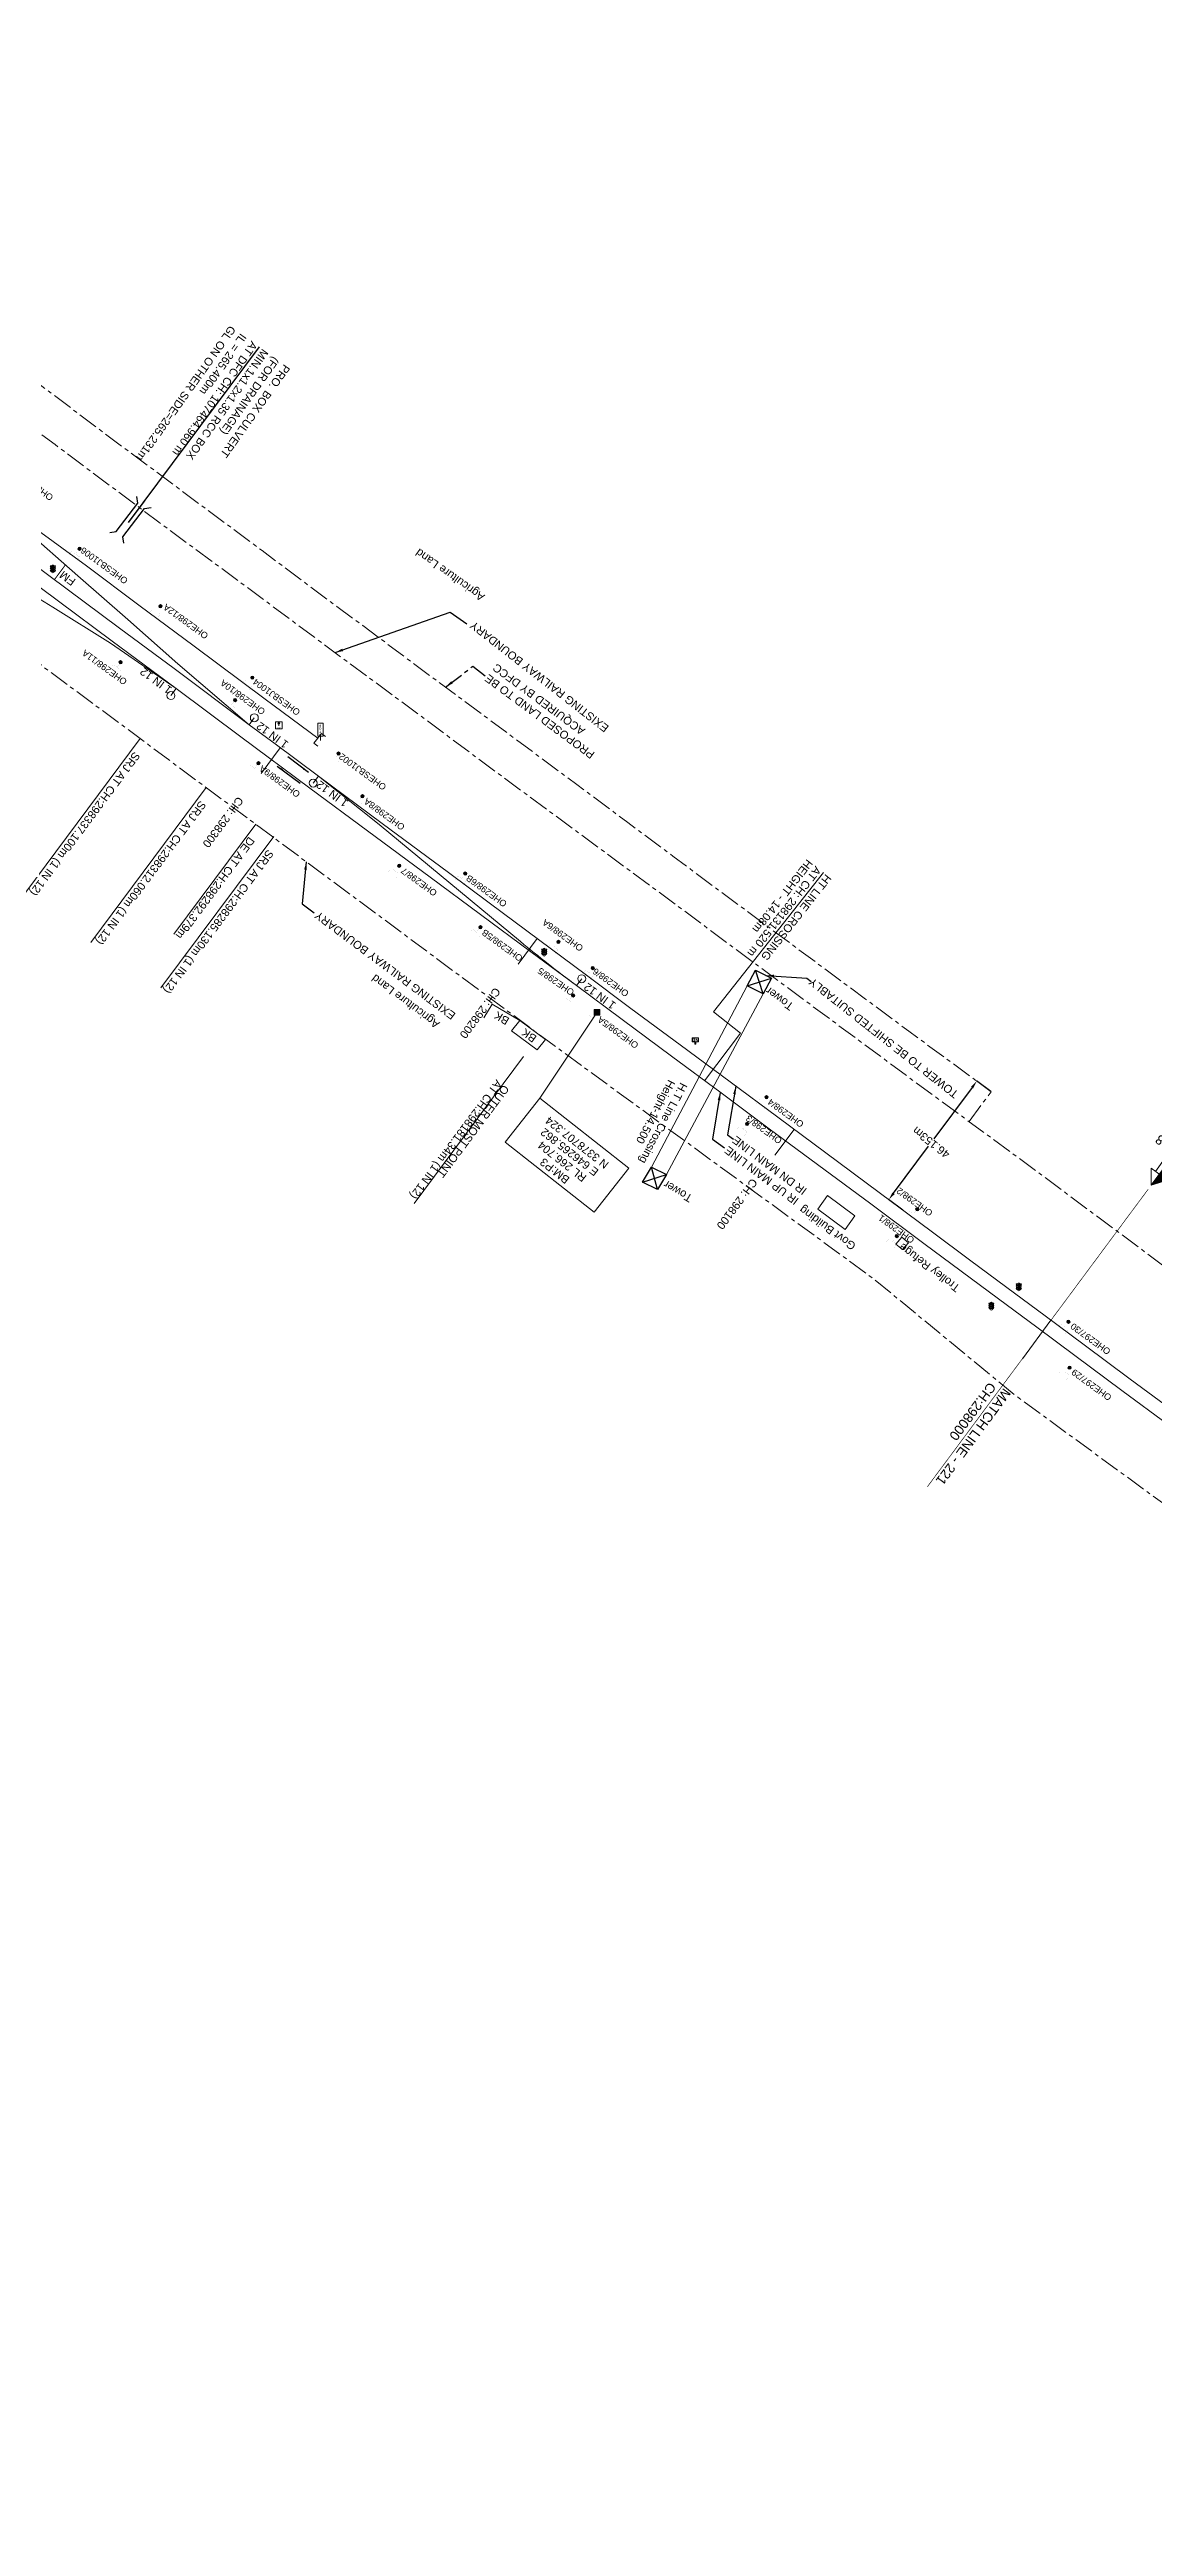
# Model space of a CAD drawing. Header units: metres. Extents: x 628572 to 650094, y 3375792 to 3391117.
# Drawn here: x 646095 to 646440, y 3378241 to 3379008 of the extents above; entities that cross this region are included whole.
import ezdxf
from ezdxf.enums import TextEntityAlignment as Align

# ---------------------------------------------------------------- set-up
doc = ezdxf.new("R2010")
doc.units = ezdxf.units.M
doc.header["$MEASUREMENT"] = 0
doc.linetypes.add('CENTER', pattern=[2, 1.25, -0.25, 0.25, -0.25])
doc.linetypes.add('PHANTOM2', pattern=[1.25, 0.625, -0.125, 0.125, -0.125, 0.125, -0.125])
doc.layers.get('Defpoints').update_dxf_attribs({"lineweight": 0})
for name, color, linetype, lineweight in [('Advertisement Board', 251, 'Continuous', 0), ('Bench_Mark', 7, 'Continuous', 0), ('Exg track', 7, 'Continuous', 0), ('Existing Chainage', 7, 'Continuous', 0), ('Existing IR Track', 143, 'Continuous', 0), ('Existing Railway Boundary', 7, 'CENTER', 0), ('flow direction', 7, 'Continuous', 0), ('Govt buliding', 251, 'Continuous', 0), ('Grade Indicator', 8, 'Continuous', 0), ('HT_PWR_LINE', 134, 'POWER', 0), ('KM STONE', 7, 'Continuous', 0), ('MATCH LINE', 7, 'Continuous', 0), ('Name Board', 251, 'Continuous', 0), ('NEW PRO. BOX', 1, 'Continuous', 30), ('OHE MAST', 8, 'Continuous', 0), ('Residential Building Pucca', 251, 'Continuous', 0), ("SARAI BANJARA STN SRJ's", 251, 'Continuous', 0), ('Side Details', 251, 'Continuous', 0), ('Sign Board', 251, 'Continuous', 0), ('SRJ13A', 8, 'Continuous', 0), ('STOP', 8, 'Continuous', 0), ('Text', 251, 'Continuous', 0), ('TEXT MAIN LINE', 6, 'Continuous', 0), ('TOPOSTYLEREMARK', 251, 'Continuous', 0), ('Trolley Stand', 251, 'Continuous', 0)]:
    doc.layers.add(name, color=color, linetype=linetype, lineweight=lineweight)
for name, color, linetype in [('Dimension', 10, 'Continuous'), ('DRAIN CULVERT', 1, 'Continuous'), ('HT_TEXT', 7, 'Continuous'), ('HT_TOWER', 7, 'Continuous')]:
    doc.layers.add(name, color=color, linetype=linetype)
doc.styles.add('CUT-FILL', font='cut-fill.shx', dxfattribs={"height": 2})
doc.styles.add('NB', font='swissbo.ttf', dxfattribs={"height": 1.5})
doc.styles.get("Standard").update_dxf_attribs({"font": 'arial.ttf'})
doc.styles.add('Style-Arial', font='arial.ttf')
doc.styles.add('Text', font='arial.ttf', dxfattribs={"height": 2})
doc.linetypes.add('POWER', pattern='A,10,-0.2,[131,ltypeshp.shx,S=0.4,R=0,X=-0.2,Y=0],-0.2,[131,ltypeshp.shx,S=0.4,R=180,X=1.2,Y=0],-1.2,-0.2,[131,ltypeshp.shx,S=0.4,R=0,X=-0.2,Y=0],-0.2,[131,ltypeshp.shx,S=0.4,R=180,X=1.2,Y=0],-1.2,-0.2,[131,ltypeshp.shx,S=0.4,R=0,X=-0.2,Y=0],-0.2,[131,ltypeshp.shx,S=0.4,R=180,X=1.2,Y=0],-1.2', length=14.8)
doc.dimstyles.new('ISO-25', dxfattribs={"dimtxt": 2.5, "dimasz": 2.5, "dimexe": 1.25, "dimexo": 0.625, "dimtad": 1, "dimtxsty": 'Standard', "dimcen": 2.5, "dimadec": 0, "dimazin": 0, "dimtfac": 1, "dimtmove": 0, "dimatfit": 3, "dimfxl": 1, "dimarcsym": 0})
doc.dimstyles.get("Standard").update_dxf_attribs({"dimtxt": 2.5, "dimasz": 2.5, "dimexe": 0.18, "dimexo": 0.0625, "dimgap": 0.09, "dimtad": 0, "dimtih": 1, "dimtoh": 1, "dimdec": 3, "dimzin": 0, "dimdsep": 46, "dimtxsty": 'Standard', "dimcen": 0.09, "dimadec": 0, "dimazin": 0, "dimtfac": 1, "dimtdec": 3, "dimtofl": 0, "dimtmove": 0, "dimatfit": 3, "dimfxl": 1, "dimtolj": 1, "dimtzin": 0, "dimarcsym": 0})

# ---------------------------------------------------------------- blocks, each defined once
blk = doc.blocks.new('GI1900')
at = {"layer": 'Advertisement Board'}
blk.add_hatch(color=256, dxfattribs=at).paths.add_polyline_path([(-0.14, -0.01), (-0.14, 0.62), (-0.28, 0.62), (0.01, 1.14), (0.32, 0.62), (0.17, 0.62), (0.17, -0.01)])
at = {"layer": 'Advertisement Board', "elevation": 165.72, "flags": 128}
for points in [[(0.32, 0.62), (0.01, 1.14), (-0.28, 0.62)], [(-0.14, 0.62), (-0.28, 0.62)]]:
    blk.add_lwpolyline(points, dxfattribs=at)
at = {"layer": 'Sign Board'}
for p, q in [((1.06, 1.22, 165.72), (-1.06, 1.22, 165.72)), ((-1.06, 1.22, 165.72), (-1.06, -0.91, 165.72)), ((1.06, -0.91, 165.72), (1.06, 1.22, 165.72)), ((-1.06, -0.91, 165.72), (1.06, -0.91, 165.72))]:
    blk.add_line(p, q, dxfattribs=at)
at = {"layer": 'Sign Board', "insert": (-0.88, -0.99, 165.72), "char_height": 0.5, "attachment_point": 7, "line_spacing_factor": 0.6, "style": 'CUT-FILL'}
blk.add_mtext('1900', dxfattribs=at)
blk = doc.blocks.new('NB')
for p, q in [((-0.98, 0.82), (-0.98, 1.98)), ((-0.98, 1.98), (0.98, 1.98)), ((-0.98, 0.82), (0.98, 0.82)), ((-0.13, 0.82), (-0.13, 0)), ((-0.13, 0), (0.13, 0)), ((0.13, 0.82), (0.13, 0)), ((0.98, 1.98), (0.98, 0.82))]:
    blk.add_line(p, q)
at = {"style": 'NB', "width": 1.025371}
blk.add_text('NB', height=0.988, rotation=180, dxfattribs=at).set_placement((-0.02, 1.38), align=Align.MIDDLE_CENTER)
blk = doc.blocks.new('SIG')
for color, points in [(1, [(-0.22, 0.42, 0.180295), (-0.01, 0.33, -0.00255), (0.01, 0.33, -0.00255), (0.02, 0.33, 0.180295), (0.23, 0.42, -0.002654), (0.25, 0.44, 0.184495), (0.33, 0.65, 1.000001), (-0.32, 0.65, 0.184495), (-0.24, 0.44, -0.002654)]), (2, [(0.23, -0.23, -0.002654), (0.25, -0.21, 0.184495), (0.33, 0.01, 1.000001), (-0.32, 0.01, 0.184495), (-0.24, -0.21, -0.002654), (-0.22, -0.23, 0.180295), (-0.01, -0.32, -0.00255), (0.01, -0.32, -0.00255), (0.02, -0.32, 0.180295)]), (3, [(0.23, -0.88, -0.002654), (0.25, -0.86, 0.184495), (0.33, -0.64, 1.000001), (-0.32, -0.64, 0.184495), (-0.24, -0.86, -0.002654), (-0.22, -0.88, 0.395599)])]:
    blk.add_hatch(color=color).paths.add_polyline_path(points)
for p, q in [((-0.31, 0.98), (-0.32, -0.9)), ((0.33, -0.9), (0.32, 0.98))]:
    blk.add_line(p, q)
at = {"flags": 128}
for points in [[(-0.31, 0.98), (-0.81, 0.98, 0.198758), (-0.42, 0.41, 0.003814), (-0.31, 0.39)], [(-0.31, 0.33), (-0.81, 0.33, 0.198758), (-0.42, -0.23, 0.003727), (-0.32, -0.26)], [(0.32, 0.98), (0.82, 0.98, -0.198758), (0.44, 0.41, -0.003814), (0.32, 0.39)], [(0.32, 0.33), (0.82, 0.33, -0.198758), (0.44, -0.23, -0.003727), (0.33, -0.26)], [(-0.32, -0.32), (-0.81, -0.32, 0.198758), (-0.42, -0.88, 0.003639), (-0.32, -0.9)], [(0.33, -0.32), (0.82, -0.32, -0.198758), (0.44, -0.88, -0.003639), (0.33, -0.9)]]:
    blk.add_lwpolyline(points, format="xyb", dxfattribs=at)
for centre, radius, start, end in [((0.01, 0.91), 0.324, 12.40488, 167.59512), ((0.01, 0.81), 0.357, 27.75781, 152.24219), ((0.01, -0.9), 0.324, 181.45715, 358.54285)]:
    blk.add_arc(centre, radius, start, end)
blk = doc.blocks.new('STOP')
at = {"layer": 'SRJ13A', "flags": 128}
blk.add_lwpolyline([(0.84, 5.38), (-0.84, 5.38), (-0.84, 1.32), (0.84, 1.32), (0.84, 5.38)], close=True, dxfattribs=at)
blk.add_lwpolyline([(0, 1.32), (0, 0)], dxfattribs=at)
at = {"layer": 'SRJ13A', "char_height": 0.739, "attachment_point": 7, "rotation": 180, "line_spacing_factor": 0.6, "style": 'CUT-FILL'}
for s, insert in [('O', (0.3, 4.07)), ('S', (0.3, 2.02)), ('P', (0.3, 5.05)), ('T', (0.3, 3.07))]:
    blk.add_mtext(s, dxfattribs=dict(at, insert=insert))
blk = doc.blocks.new('BM')
blk.add_hatch(color=256).paths.add_polyline_path([(-0.88, -0.88), (-0.88, 0.88), (0.88, 0.88), (0.88, -0.88)])
for p, q in [((0.88, 0.88), (-0.88, 0.88)), ((-0.88, 0.88), (-0.88, -0.88)), ((0.88, -0.88), (0.88, 0.88)), ((-0.88, -0.88), (0.88, -0.88))]:
    blk.add_line(p, q)
blk = doc.blocks.new('OHE MAST')
h = blk.add_hatch(color=256)
edge = h.paths.add_edge_path()
edge.add_arc((0, 0), 0.514, 0, 360)
at = {"const_width": 0.01, "flags": 128}
for points in [[(1.5, 3.5), (1.5, 2), (-1.5, 2), (-1.5, 3.5)], [(0, 2), (0, 0)]]:
    blk.add_lwpolyline(points, dxfattribs=at)
blk.add_circle((0, 0), 0.514)
blk = doc.blocks.new('KM POST PLAN')
h = blk.add_hatch(color=256)
h.paths.add_polyline_path([(-6.3, -8.5), (0, 0), (0, -8.5), (-3, -8.5)], flags=16)
h.paths.add_polyline_path([(-3, -20), (-3, -8.5), (0, -8.5), (0, -20)], flags=16)
at = {"flags": 128}
for points in [[(0, 0), (-6.3, -8.5), (6.3, -8.5)], [(0, 0), (0, -20)], [(0, 0), (6.3, -8.5)], [(3, -8.5), (3, -20), (-3, -20), (-3, -8.5)]]:
    blk.add_lwpolyline(points, dxfattribs=at)
blk = doc.blocks.new('*D123')
at = {"layer": 'Defpoints', "color": 0, "transparency": 16777216}
for p in [(646388.97, 3378682.5), (646357, 3378648.76), (646361.46, 3378645.45)]:
    blk.add_point(p, dxfattribs=at)
at = {"layer": 'Dimension', "color": 0, "lineweight": -2, "transparency": 16777216}
for p, q in [((646383.02, 3378683.81), (646371.1, 3378667.75)), ((646388.87, 3378682.58), (646384.41, 3378685.89)), ((646358.49, 3378650.77), (646369.43, 3378665.5)), ((646361.36, 3378645.52), (646356.9, 3378648.83))]:
    blk.add_line(p, q, dxfattribs=at)
at = {"layer": 'Dimension', "color": 0, "transparency": 16777216}
for points in [[(646382.69, 3378684.06), (646383.36, 3378683.56), (646384.51, 3378685.82)], [(646358.15, 3378651.01), (646358.82, 3378650.52), (646357, 3378648.76)]]:
    blk.add_solid(points, dxfattribs=at)
at = {"layer": 'Dimension', "color": 0, "lineweight": 0, "transparency": 16777216, "insert": (646370.26, 3378666.63), "char_height": 2.5, "attachment_point": 5, "rotation": 142, "style": 'Style-Arial'}
blk.add_mtext('\\A1;46.153m', dxfattribs=at)
blk = doc.blocks.new('TerminatorOpen_0.5')
at = {"color": 0, "linetype": 'ByBlock', "lineweight": -2}
for q in [(-1, 0.25), (-1, 0), (-1, -0.25)]:
    blk.add_line((0, 0), q, dxfattribs=at)

msp = doc.modelspace()

# ---------------------------------------------------------------- linework, layer by layer
at = {"layer": 'DRAIN CULVERT'}
msp.add_lwpolyline([(646119.4597, 3378860.3208), (646160.3412, 3378915.2425)], dxfattribs=at)
at = {"layer": 'Exg track', "const_width": 0.3, "flags": 128}
msp.add_lwpolyline([(646099.7519, 3378847.1304), (646096.3069, 3378842.5066)], dxfattribs=at)
at = {"layer": 'Existing Chainage', "color": 7, "linetype": 'Continuous', "lineweight": 13, "flags": 128}
for points in [[(646160.8601, 3378781.9587), (646166.8311, 3378789.9804)], [(646241.1551, 3378722.3402), (646247.1194, 3378730.3668)], [(646321.4351, 3378662.7051), (646327.3945, 3378670.7354)], [(646398.7322, 3378599.0631), (646407.6724, 3378611.1078)]]:
    msp.add_lwpolyline(points, dxfattribs=at)
at = {"layer": 'Existing IR Track', "flags": 128}
for points in [[(646054.2849, 3378885.4333), (646070.3437, 3378872.7182), (646087.0276, 3378858.2458), (646103.6552, 3378843.7206), (646119.259, 3378830.0107), (646134.8568, 3378816.2347), (646157.1362, 3378797.1576)], [(646178.5485, 3378792.918), (646162.13, 3378805.193), (646139.9955, 3378821.6608), (646122.7009, 3378834.5405), (646106.2804, 3378846.7563), (646088.2268, 3378860.0753)], [(646444.5153, 3378578.3373), (646429.8526, 3378589.2076), (646415.1728, 3378600.0905), (646403.2581, 3378608.9093), (646391.2505, 3378617.7969), (646379.6132, 3378626.4385), (646367.923, 3378635.1194), (646351.3417, 3378647.4269), (646334.7572, 3378659.7368), (646319.6567, 3378670.9323), (646304.5754, 3378682.1134), (646289.1327, 3378693.587), (646273.7316, 3378705.0296), (646259.4277, 3378715.642), (646245.168, 3378726.2216), (646229.3966, 3378737.8955), (646213.659, 3378749.5443), (646194.1182, 3378764.0088), (646176.1112, 3378777.3836), (646154.5868, 3378793.3891), (646134.3174, 3378808.4335), (646114.3287, 3378823.2801), (646097.5792, 3378835.7356), (646079.4971, 3378849.1892)], [(646446.9708, 3378581.9298), (646432.4539, 3378592.7094), (646418.0021, 3378603.4406), (646405.8789, 3378612.439), (646393.8348, 3378621.3787), (646382.2545, 3378629.9918), (646370.6541, 3378638.6198), (646353.9904, 3378650.9922), (646337.318, 3378663.3711), (646322.3119, 3378674.5072), (646307.4043, 3378685.5702), (646291.7812, 3378697.1511), (646276.4035, 3378708.5502), (646262.085, 3378719.2183), (646247.9679, 3378729.7363), (646232.0964, 3378741.5298), (646219.42, 3378750.9491), (646198.6833, 3378766.3031), (646178.7628, 3378781.0989), (646165.2306, 3378791.1717), (646157.1362, 3378797.1576), (646133.6639, 3378814.6895), (646116.6331, 3378827.3603), (646100.2684, 3378839.5591), (646082.2843, 3378852.9397)], [(646134.3174, 3378808.4335), (646113.7818, 3378822.6507), (646095.8408, 3378833.8797), (646076.7052, 3378845.5263)], [(646180.9481, 3378793.5193), (646179.6972, 3378794.4545), (646177.3999, 3378791.3816), (646178.6507, 3378790.4464)], [(646180.9481, 3378793.5193), (646179.6972, 3378794.4545), (646177.3999, 3378791.3816), (646178.6507, 3378790.4464)]]:
    msp.add_lwpolyline(points, dxfattribs=at)
msp.add_lwpolyline([(646178.7628, 3378781.0989), (646197.7234, 3378765.992), (646241.8926, 3378729.4268, 0.01263636), (646259.4281, 3378715.6417)], format="xyb", dxfattribs=at)
at = {"layer": 'Existing Railway Boundary', "color": 10, "ltscale": 5, "flags": 128}
msp.add_lwpolyline([(646382.0964, 3378673.152), (646388.9705, 3378682.5044), (646363.2714, 3378701.3938), (646349.725, 3378711.4467), (646334.8174, 3378722.5097), (646319.1741, 3378734.1055), (646303.8417, 3378745.471), (646289.5682, 3378756.1056), (646275.4273, 3378766.6413), (646259.5321, 3378778.4524), (646246.8244, 3378787.8951), (646226.0838, 3378803.2519), (646206.2101, 3378818.0129), (646192.6395, 3378828.1143), (646184.5756, 3378834.0777), (646161.1565, 3378851.5698), (646144.091, 3378864.2664), (646127.7606, 3378876.4397), (646109.8615, 3378889.7571), (646093.3095, 3378902.2382), (646076.755, 3378914.8401), (646063.9377, 3378924.8039), (646043.3351, 3378941.0957), (646022.5406, 3378957.5395), (646006.6961, 3378970.1254), (645990.3051, 3378983.1455), (645970.7144, 3378998.323), (645957.9187, 3379008.2358), (645955.0842, 3379004.5061)], dxfattribs=at)
at = {"layer": 'Existing Railway Boundary', "ltscale": 5, "flags": 128}
for points in [[(647976.543, 3377412.416), (647794.937, 3377549.687), (647666.769, 3377648.092), (647606.644, 3377691.844), (647437.901, 3377816.941), (647378.814, 3377859.734), (647377.707, 3377860.589), (647327.453, 3377897.612), (647322.757, 3377901.879), (647286.816, 3377929.324), (647278.805, 3377934.138), (647203.302, 3377988.485), (647172.63, 3378010.839), (647116.071, 3378054.446), (647061.492, 3378093.308), (647042.48, 3378108.182), (647008.322, 3378137.109), (646952.965, 3378175.311), (646838.51, 3378262.658), (646783.715, 3378301.571), (646669.109, 3378384.322), (646623.834, 3378415.482), (646567.005, 3378462.112), (646508.624, 3378505.748), (646429.651, 3378563.418), (646396.278, 3378587.827), (646351.975, 3378624.279), (646250.443, 3378698.374), (646079.983, 3378824.799), (646056.47, 3378841.774), (646023.57, 3378867.213), (646021.684, 3378868.432), (645994.578, 3378887.898), (645990.594, 3378890.304), (645955.823, 3378914.816), (645918.998, 3378942.687), (645844.461, 3378997.23)], [(645947.8669, 3378995.0094), (645967.551, 3378980.05), (645999.99, 3378956.182), (646031.536, 3378932.757), (646063.98, 3378908.364), (646096.474, 3378884.694), (646128.906, 3378860.476), (646162.172, 3378835.862), (646243.623, 3378775.53), (646283.005, 3378746.473), (646323.569, 3378716.337), (646363.594, 3378686.757), (646404.404, 3378656.749), (646444.656, 3378626.744), (646484.254, 3378597.245), (646565.358, 3378537.027), (646605.623, 3378507.215), (646653.599, 3378471.236), (646685.582, 3378447.704), (646725.618, 3378418.033), (646765.866, 3378388.123), (646805.637, 3378358.663), (646853.7433, 3378323.0592), (646937.0348, 3378435.599), (647005.3603, 3378385.0359), (646922.0826, 3378272.5147), (647038.806, 3378186.127), (647118.143, 3378127.321), (647158.192, 3378097.577), (647196.684, 3378068.972), (647238.918, 3378037.642), (647279.177, 3378008.08), (647319.292, 3377978.417), (647359.503, 3377948.868), (647397.458, 3377922.826), (647407.222, 3377913.87), (647444.241, 3377886.363), (647483.788, 3377856.736), (647522.927, 3377827.935), (647564.696, 3377797.027), (647606.191, 3377766.256), (647645.483, 3377737.258), (647685.591, 3377707.61), (647724.818, 3377678.56), (647765.242, 3377648.809), (647805.32, 3377618.739), (647845.051, 3377589.185), (647884.906, 3377559.824), (647925.092, 3377530.161), (648005.743, 3377470.644), (648035.772, 3377448.385), (648076.043, 3377418.603), (648116.319, 3377388.917), (648156.249, 3377359.365), (648195.947, 3377330.167), (648277.393, 3377269.753), (648356.445, 3377210.206), (648473.986, 3377122.343), (648515.171, 3377091.572), (648556.116, 3377060.801), (648639.34, 3376998.485), (648732.726, 3376930.386), (648775.136, 3376898.56), (648820.438, 3376865.866), (648859.867, 3376835.944), (648897.871, 3376806.495), (648938.947, 3376773.89), (648981.716, 3376745.089), (649023.829, 3376714.227), (649104.802, 3376653.597), (649144.826, 3376624.189), (649185.003, 3376594.54), (649213.27, 3376573.276), (649223.961, 3376565.702), (649264.394, 3376535.687), (649303.756, 3376506.724), (649344.373, 3376476.323), (649384.234, 3376447.051), (649424.989, 3376416.632), (649465.089, 3376386.981), (649506.033, 3376356.747), (649546.504, 3376327.037), (649587.439, 3376296.789), (649623.812, 3376269.636), (649664.771, 3376239.624), (649704.707, 3376209.749), (649745.525, 3376179.226), (649785.672, 3376149.738), (649826.28, 3376119.684), (649866.973, 3376089.107), (649894.303, 3376122.789), (649943.484, 3376089.133), (650010.731, 3376038.339), (650094.058, 3375976.711)]]:
    msp.add_lwpolyline(points, dxfattribs=at)
at = {"layer": 'Govt buliding', "linetype": 'Continuous', "flags": 128}
msp.add_lwpolyline([(646337.849, 3378650.072), (646346.421, 3378643.717), (646343.397, 3378639.499), (646334.8241, 3378645.8546), (646337.849, 3378650.072)], close=True, dxfattribs=at)
at = {"layer": 'HT_PWR_LINE', "flags": 128}
for points in [[(646312.798, 3378715.576), (646282.8465, 3378658.8908)], [(646287.538, 3378656.648), (646317.775, 3378713.113)]]:
    msp.add_lwpolyline(points, dxfattribs=at)
at = {"layer": 'HT_TEXT', "lineweight": 13, "flags": 128}
msp.add_lwpolyline([(646336.6406, 3378751.0209), (646302.2135, 3378707.4327), (646310.6602, 3378700.7612), (646299.4222, 3378685.9421)], dxfattribs=at)
at = {"layer": 'HT_TOWER', "linetype": 'Continuous', "flags": 128}
for points in [[(646317.775, 3378713.113), (646312.798, 3378715.576), (646315.325, 3378720.434), (646320.3041, 3378717.9699), (646317.775, 3378713.113)], [(646287.538, 3378656.648), (646284.764, 3378651.961), (646280.072, 3378654.203), (646282.8465, 3378658.8908), (646287.538, 3378656.648)]]:
    msp.add_lwpolyline(points, close=True, dxfattribs=at)
for points in [[(646312.798, 3378715.576), (646320.3041, 3378717.9699)], [(646317.775, 3378713.113), (646315.325, 3378720.434)], [(646280.072, 3378654.203), (646287.538, 3378656.648)], [(646284.764, 3378651.961), (646282.8465, 3378658.8908)]]:
    msp.add_lwpolyline(points, dxfattribs=at)
at = {"layer": 'MATCH LINE', "linetype": 'PHANTOM2', "ltscale": 15, "const_width": 0.2}
msp.add_lwpolyline([(646438.0767, 3378652.0702), (646369.0469, 3378559.0693)], dxfattribs=at)
at = {"layer": 'NEW PRO. BOX'}
for points in [[(646113.637, 3378857.2581), (646115.5718, 3378857.511), (646122.3191, 3378866.4027), (646122.0522, 3378868.4448)], [(646117.9625, 3378853.9325), (646117.7096, 3378855.8674), (646124.4646, 3378864.7691), (646126.5067, 3378865.036)]]:
    msp.add_lwpolyline(points, dxfattribs=at)
at = {"layer": 'Residential Building Pucca', "linetype": 'Continuous', "flags": 128}
msp.add_lwpolyline([(646230.5116, 3378705.5423), (646233.05, 3378709.85), (646241.703, 3378704.751), (646239.1029, 3378701.5008)], dxfattribs=at)
msp.add_lwpolyline([(646247.148, 3378695.605), (646249.748, 3378698.855), (646241.703, 3378704.751), (646239.1029, 3378701.5008), (646247.148, 3378695.605)], close=True, dxfattribs=at)
at = {"layer": "SARAI BANJARA STN SRJ's", "color": 7}
for p, q in [((646134.3174, 3378808.4335), (646132.6965, 3378806.2579)), ((646157.1362, 3378797.1576), (646158.7571, 3378799.3332)), ((646178.7628, 3378781.0989), (646177.1418, 3378778.9234)), ((646259.4277, 3378715.642), (646261.0486, 3378717.8176))]:
    msp.add_line(p, q, dxfattribs=at)
at = {"layer": "SARAI BANJARA STN SRJ's", "lineweight": 13, "flags": 128}
for points in [[(646087.0332, 3378744.4176), (646123.0757, 3378792.8385)], [(646107.6645, 3378729.116), (646143.707, 3378777.5368)], [(646133.5848, 3378731.6775), (646159.181, 3378766.0644)], [(646129.511, 3378714.9109), (646164.8062, 3378762.2715)], [(646208.7301, 3378647.6212), (646242.8964, 3378693.4621)]]:
    msp.add_lwpolyline(points, dxfattribs=at)
at = {"layer": "SARAI BANJARA STN SRJ's", "color": 7}
for centre in [(646132.6965, 3378806.2579), (646158.7571, 3378799.3332), (646177.1418, 3378778.9234), (646261.0486, 3378717.8176)]:
    msp.add_circle(centre, 1.2487, dxfattribs=at)
at = {"layer": 'TEXT MAIN LINE', "color": 1, "linetype": 'Continuous', "lineweight": 0}
msp.add_line((646119.4597, 3378860.3208), (646124.5029, 3378867.0961), dxfattribs=at)
at = {"layer": 'TOPOSTYLEREMARK'}
msp.add_line((646265.862, 3378707.324), (646247.9705, 3378680.4625), dxfattribs=at)
at = {"layer": 'TOPOSTYLEREMARK', "linetype": 'Continuous', "flags": 128}
msp.add_lwpolyline([(646275.7746, 3378658.6208), (646264.9641, 3378644.8592), (646237.16, 3378666.7009), (646247.9705, 3378680.4625), (646275.7746, 3378658.6208)], close=True, dxfattribs=at)
at = {"layer": 'Trolley Stand', "linetype": 'Continuous', "flags": 128}
msp.add_lwpolyline([(646361.242, 3378633.167), (646359.154, 3378634.894), (646361.044, 3378637.038), (646363.132, 3378635.311), (646361.242, 3378633.167)], close=True, dxfattribs=at)

# ---------------------------------------------------------------- block references
at = {"layer": 'Bench_Mark'}
msp.add_blockref('BM', (646265.862, 3378707.324), dxfattribs=at)
at = {"layer": 'Grade Indicator', "linetype": 'Continuous'}
msp.add_blockref('GI1900', (646166.405, 3378796.801), dxfattribs=at)
at = {"layer": 'KM STONE'}
ref = msp.add_blockref('KM POST PLAN', (646438.9771, 3378653.2833), dxfattribs=dict(at, xscale=0.4999999999999998, yscale=0.4999999999999998, zscale=0.4999999999999998, rotation=143.5234969409069))
ref.add_attrib('KM-POST', 'KM-298', dxfattribs={"layer": '0', "height": 3, "rotation": 143.523497, "style": 'Style-Arial'}).set_placement((646446.7055, 3378663.7366), align=Align.MIDDLE_CENTER)
at = {"layer": 'Name Board', "linetype": 'Continuous'}
msp.add_blockref('NB', (646296.568, 3378697.313), dxfattribs=at)
at = {"layer": 'OHE MAST', "color": 2, "rotation": 143.3908318566117}
for p in [(646104.144, 3378852.156), (646129.409, 3378834.19), (646116.98, 3378816.705), (646158.128, 3378811.867), (646152.74, 3378804.874), (646185.083, 3378788.142), (646160.0466, 3378785.141), (646192.538, 3378774.82), (646204.057, 3378753.098), (646224.665, 3378750.638), (646229.415, 3378733.877), (646253.776, 3378729.288), (646264.515, 3378721.147), (646258.346, 3378712.594), (646265.551, 3378707.171), (646318.79, 3378680.764), (646312.73, 3378672.431), (646365.88, 3378645.759), (646359.486, 3378637.392), (646413.115, 3378610.65), (646413.504, 3378596.285)]:
    msp.add_blockref('OHE MAST', p, dxfattribs=at)
at = {"layer": 'Sign Board', "linetype": 'Continuous'}
for p in [(646095.819, 3378845.811), (646249.314, 3378726.11), (646397.624, 3378621.48), (646389.035, 3378615.501)]:
    msp.add_blockref('SIG', p, dxfattribs=at)
at = {"layer": 'STOP', "linetype": 'Continuous'}
msp.add_blockref('STOP', (646179.402, 3378792.265), dxfattribs=at)

# ---------------------------------------------------------------- texts
at = {"layer": 'Existing Chainage', "color": 7, "lineweight": 0, "attachment_point": 4, "line_spacing_factor": 0.6, "style": 'Style-Arial'}
for s, insert, char_height, rotation in [('CH: 298300', (646154.5548, 3378774.1858), 2.5, 233.3375193), ('CH: 298200', (646234.8564, 3378714.562), 2.5, 233.3854215), ('CH: 298100', (646315.1411, 3378654.9231), 2.5, 233.4206069), ('CH:298000', (646389.5231, 3378591.1122), 3, 233.4153699)]:
    msp.add_mtext(s, dxfattribs=dict(at, insert=insert, char_height=char_height, rotation=rotation))
at = {"layer": 'Existing IR Track', "color": 7, "lineweight": 0}
for s, p in [('IR UP MAIN LINE', (646306.1696, 3378664.65)), ('IR DN MAIN LINE', (646308.5602, 3378667.867))]:
    msp.add_text(s, height=2.5, rotation=143, dxfattribs=at).set_placement(p, align=Align.MIDDLE_RIGHT)
at = {"layer": 'Existing Railway Boundary', "linetype": 'Continuous', "ltscale": 5}
for rotation, p in [(142, (646227.3914, 3378829.6788)), (143.2036269, (646178.8326, 3378739.024))]:
    msp.add_text('EXISTING RAILWAY BOUNDARY', height=2.5, rotation=rotation, dxfattribs=at).set_placement(p, align=Align.RIGHT)
at = {"layer": 'Existing Railway Boundary', "color": 10, "ltscale": 5, "insert": (646230.4975, 3378811.0854), "char_height": 2.5, "width": 42.260109, "attachment_point": 3, "rotation": 143.4264}
msp.add_mtext('PROPOSED LAND TO BE ACQUIRED BY DFCC', dxfattribs=at)
at = {"layer": 'HT_TEXT', "style": 'Style-Arial'}
for s, p in [('AT CH: 298131.520 m', (646334.1038, 3378753.1978)), ('HEIGHT - 14.08m', (646331.4633, 3378755.3411)), ('HT LINE CROSSING', (646337.3005, 3378750.6763))]:
    msp.add_text(s, height=2.5, rotation=231.8316655, dxfattribs=at).set_placement(p)
at = {"layer": 'HT_TEXT', "color": 10, "linetype": 'Continuous', "lineweight": -3, "ltscale": 5}
msp.add_text('TOWER TO BE SHIFTED SUITABLY', height=2.5, rotation=141.7614643, dxfattribs=at).set_placement((646333.276, 3378718.2691), align=Align.RIGHT)
at = {"layer": 'HT_TEXT'}
for s, p in [('Height-14.500', (646288.1781, 3378686.4815)), ('H.T Line Crossing', (646291.9566, 3378685.588))]:
    msp.add_text(s, height=2.5, rotation=242.1487653, dxfattribs=at).set_placement(p)
at = {"layer": 'HT_TOWER'}
for rotation, p in [(143.9449275, (646327.5078, 3378709.7264)), (149.1196092, (646295.9172, 3378649.9457))]:
    msp.add_text('Tower', height=2.5, rotation=rotation, dxfattribs=at).set_placement(p)
at = {"layer": 'MATCH LINE', "linetype": 'Continuous'}
msp.add_text('MATCH LINE - 221', height=3, rotation=233.6237118, dxfattribs=at).set_placement((646392.9111, 3378590.1188))
at = {"layer": 'OHE MAST'}
for s, p in [('OHESBJ2002', (646082.0787, 3378878.8169)), ('OHESBJ1006', (646105.3789, 3378852.7948)), ('OHE298/12A', (646131.2554, 3378835.0565)), ('OHE298/11A', (646105.8778, 3378820.728)), ('OHE298/10A', (646149.0619, 3378811.3778)), ('OHESBJ1004', (646159.2293, 3378811.7117)), ('OHESBJ1002', (646186.1298, 3378788.3668)), ('OHE298/9A', (646161.2364, 3378784.6475)), ('OHE298/8A', (646193.9236, 3378774.3897)), ('OHE298/7', (646205.5141, 3378752.7111)), ('OHE298/6B', (646225.8308, 3378750.4017)), ('OHE298/5B', (646230.7517, 3378733.4159)), ('OHE298/6A', (646249.6711, 3378736.559)), ('OHE298/6', (646265.419, 3378721.2767)), ('OHE298/5A', (646266.9493, 3378706.1985)), ('OHE298/4', (646320.101, 3378680.4576)), ('OHE298/3', (646313.2853, 3378675.3209)), ('OHE298/2', (646360.3633, 3378652.7035)), ('OHE298/1', (646354.6613, 3378644.2375)), ('OHE297/30', (646414.7082, 3378610.3651)), ('OHE297/29', (646415.0235, 3378596.0018))]:
    msp.add_text(s, height=2, rotation=144, dxfattribs=at).set_placement(p, align=Align.RIGHT)
at = {"layer": 'OHE MAST', "style": 'Style-Arial'}
msp.add_text('OHE298/5', height=2, rotation=145.5116976, dxfattribs=at).set_placement((646248.1833, 3378721.4209), align=Align.RIGHT)
at = {"layer": "SARAI BANJARA STN SRJ's", "color": 7}
for s, p in [('FM', (646103.1515, 3378842.4035)), ('1 IN 12', (646133.2878, 3378808.556)), ('1 IN 12', (646169.6643, 3378791.5399)), ('1 IN 12', (646188.3634, 3378773.2056)), ('1 IN 12', (646271.9558, 3378710.0243))]:
    msp.add_text(s, height=2.5, rotation=143.6033566, dxfattribs=at).set_placement(p)
at = {"layer": "SARAI BANJARA STN SRJ's", "lineweight": 13, "char_height": 2.5, "attachment_point": 4, "line_spacing_factor": 0.648, "style": 'Style-Arial'}
for s, insert, width, rotation in [('\\A1;SRJ AT {\\A0;CH:298337.100m (1 IN 12)}', (646121.9349, 3378788.4089), 55.170098, 233.3375193), ('\\A1;SRJ AT {\\A0;CH:298312.060m (1 IN 12)}', (646142.5662, 3378773.1073), 55.170098, 233.3375193), ('\\A1;SRJ AT {\\A0;CH:298285.130m (1 IN 12)}', (646163.6629, 3378757.8426), 55.170098, 233.3049102), ('\\A1;DE AT {\\A0;CH:298292.379m }', (646158.0402, 3378761.6348), 41.207174, 233.3375193), ('\\A1;OUTER MOST POINT \\PAT {\\A0;CH:298181.34m (1 IN 12)}', (646236.1608, 3378685.1725), 55.705639, 233.301951)]:
    msp.add_mtext(s, dxfattribs=dict(at, insert=insert, width=width, rotation=rotation))
at = {"layer": 'Side Details'}
for rotation, p in [(144.4832768, (646230.9872, 3378837.6013)), (143.0217166, (646216.9023, 3378704.0633))]:
    msp.add_text('Agriculture Land', height=2.5, rotation=rotation, dxfattribs=at).set_placement(p)
at = {"layer": 'Text'}
for s, rotation, p in [('BK', 148.7005708, (646238.6789, 3378705.3594)), ('BK', 144.4672301, (646247.2155, 3378699.7339)), ('Govt Building', 144, (646346.9651, 3378634.8205))]:
    msp.add_text(s, height=2.5, rotation=rotation, dxfattribs=at).set_placement(p)
at = {"layer": 'Text', "style": 'Text'}
msp.add_text('Trolley Refuge', height=2.5, rotation=143.0302536, dxfattribs=at).set_placement((646379.499, 3378621.6916))
at = {"layer": 'TEXT MAIN LINE', "color": 10, "insert": (646170.0907, 3378908.5512), "char_height": 2.5, "attachment_point": 1, "rotation": 234.5905262, "style": 'Style-Arial'}
msp.add_mtext_dynamic_manual_height_columns('PRO.^IBOX CULVERT\\P(FOR DRAINAGE)\\PMIN.1x1.2x1.35 RCC BOX\\PAT DFC CH: {\\fArial|b0|i0|c0|p34;107464.960\\fArial|b0|i0|c0|p39;\\C256; \\fArial|b0|i0|c0|p34;\\C10;m\\P}IL = 265.400m\\PGL ON OTHER SIDE={\\C1;265.231}m', width=50.622855, gutter_width=2.5, heights=[0], dxfattribs=at)
at = {"layer": 'TOPOSTYLEREMARK'}
for s, p in [('N 3378707.324', (646259.556, 3378666.5928)), ('RL 266.704', (646254.9229, 3378660.6949)), ('E 646265.862', (646257.2395, 3378663.6438)), ('BM:P3', (646252.6064, 3378657.746))]:
    msp.add_text(s, height=2.5, rotation=141.8482938, dxfattribs=at).set_placement(p, align=Align.MIDDLE_CENTER)

# ---------------------------------------------------------------- dimensions: what is measured, and where the dimension line sits
at = {"layer": 'Dimension', "color": 10, "lineweight": 0}
dim = msp.add_linear_dim(base=(646356.9977, 3378648.7594), p1=(646388.9705, 3378682.5044), p2=(646361.4572, 3378645.4483), angle=233.4069372, dimstyle='Standard', override={"dimexe": 0.125, "dimexo": 0.125, "dimgap": 0.125, "dimtad": 1, "dimtih": 0, "dimtoh": 0, "dimzin": 11, "dimpost": 'm', "dimtxsty": 'Style-Arial', "dimsah": 1, "dimadec": 4, "dimazin": 3, "dimtmove": 2, "dimatfit": 1, "dimldrblk": 'TerminatorOpen_0.5', "dimfrac": 2, "dimtzin": 11}, dxfattribs=at)
dim.commit()
dim.dimension.update_dxf_attribs({"geometry": '*D123', "text_midpoint": (646370.2637, 3378666.6266), "dimtype": 161, "text_rotation": 142})

# ---------------------------------------------------------------- leaders
at = {"layer": 'Existing IR Track', "color": 7, "lineweight": 0}
for points in [[(646304.3444, 3378682.2957), (646301.94, 3378667.6966), (646305.639, 3378664.9408)], [(646309.193, 3378684.2118), (646306.5952, 3378669.0248), (646308.4447, 3378667.6469)]]:
    msp.add_leader(points, dimstyle='ISO-25', override={"dimtxt": 3, "dimtad": 0}, dxfattribs=at)
at = {"layer": 'Existing Railway Boundary', "linetype": 'Continuous', "ltscale": 5}
for points in [[(646183.9813, 3378819.7075), (646219.9617, 3378832.3514), (646225.205, 3378828.6595)], [(646174.9833, 3378754.3401), (646173.6696, 3378741.1634), (646177.4427, 3378738.3673)]]:
    msp.add_leader(points, dimstyle='ISO-25', override={"dimtxt": 3, "dimtad": 0}, dxfattribs=at)
at = {"layer": 'Existing Railway Boundary', "color": 10, "ltscale": 5}
msp.add_leader([(646218.5158, 3378808.8729), (646227.0656, 3378815.4853), (646230.8779, 3378812.4814)], dimstyle='ISO-25', override={"dimtxt": 3, "dimtad": 0, "dimdec": 3, "dimzin": 2, "dimtdec": 3}, dxfattribs=at)
at = {"layer": 'flow direction', "lineweight": 0}
for points in [[(646175.6929, 3378782.2824), (646169.188, 3378787.0861)], [(646165.9274, 3378784.2176), (646173.0948, 3378778.9222)]]:
    msp.add_leader(points, dimstyle='ISO-25', override={"dimtxt": 0.5, "dimasz": 2, "dimtad": 0}, dxfattribs=at)
at = {"layer": 'HT_TEXT', "color": 10, "linetype": 'Continuous', "lineweight": -3, "ltscale": 5}
msp.add_leader([(646318.5942, 3378718.8161), (646331.3982, 3378717.9792), (646332.7537, 3378716.9086)], dimstyle='ISO-25', override={"dimtxt": 3, "dimasz": 2.5, "dimgap": 0.625, "dimtad": 0, "dimdec": 3, "dimzin": 2, "dimtdec": 3}, dxfattribs=at)

doc.saveas('drawing.dxf')
